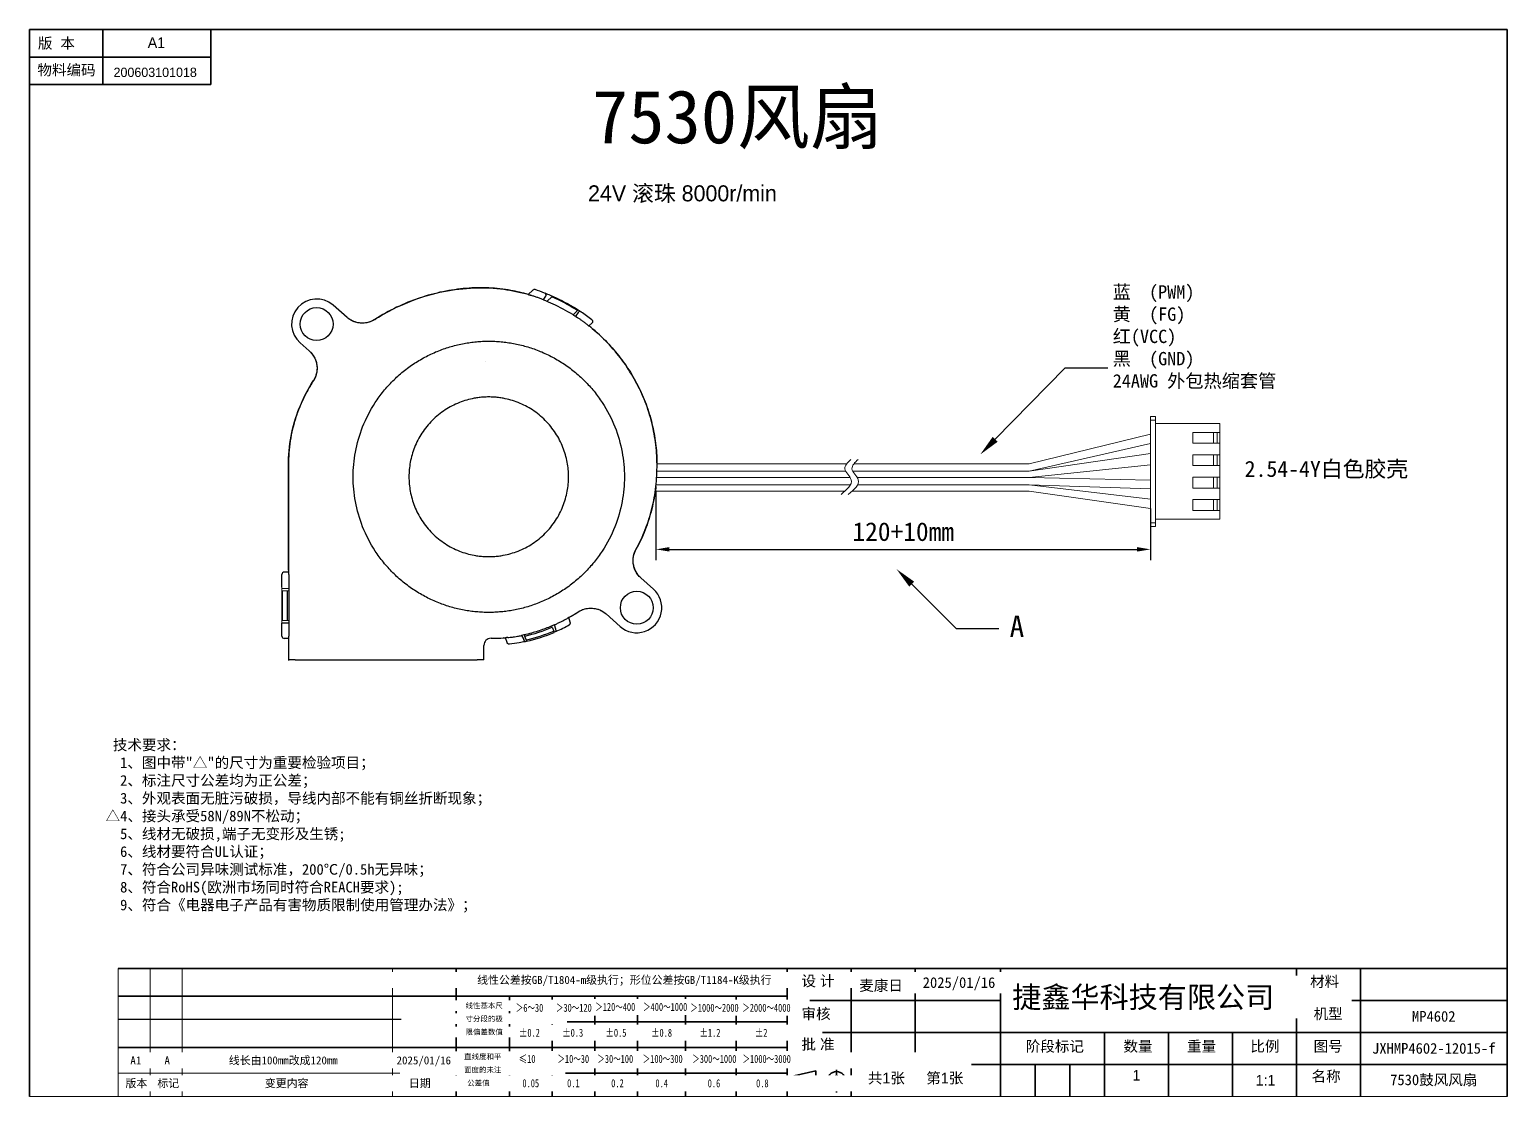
# Model space of a CAD drawing. Header units: millimetres. Extents: x 68 to 5666, y -2728 to 369.
# Drawn here: x 792.9 to 1069.9, y -1910.2 to -1710.2 of the extents above; entities that cross this region are included whole.
import ezdxf
from ezdxf import colors
from ezdxf.entities.mleader import LeaderData, LeaderLine
from ezdxf.math import Vec2, Vec3

# ---------------------------------------------------------------- set-up
doc = ezdxf.new("R2010")
doc.units = ezdxf.units.MM
doc.header["$PDSIZE"] = -1
doc.layers.get('0').update_dxf_attribs({"lineweight": 18})
doc.layers.add('更新', color=10, linetype='Continuous', lineweight=18)
doc.styles.add('SLDTEXTSTYLE0', font='')
doc.styles.add('SLDTEXTSTYLE1', font='')
doc.styles.get("Standard").update_dxf_attribs({"font": 'simfang.ttf'})
doc.styles.add('标准', font='', dxfattribs={"width": 0.667})
doc.styles.get('SLDTEXTSTYLE0').set_extended_font_data('汉仪长仿宋体')
doc.styles.get('SLDTEXTSTYLE1').set_extended_font_data('汉仪长仿宋体')
doc.styles.get('标准').set_extended_font_data('宋体')
doc.dimstyles.new('ISO-25', dxfattribs={"dimtxt": 2.5, "dimasz": 2.5, "dimexe": 1.25, "dimexo": 0.625, "dimtad": 1, "dimtxsty": 'Standard', "dimcen": 2.5, "dimdle": 5, "dimadec": 0, "dimazin": 0, "dimtfac": 1, "dimtmove": 0, "dimatfit": 3, "dimfxl": 1, "dimarcsym": 0})

# ---------------------------------------------------------------- blocks, each defined once
blk = doc.blocks.new('*D1158')
at = {"color": 0, "lineweight": -2}
for p, q in [((910.3, -1796.69), (910.3, -1809.6)), ((1003, -1799.95), (1003, -1809.6)), ((912.8, -1807.6), (1000.5, -1807.6))]:
    blk.add_line(p, q, dxfattribs=at)
at = {"color": 0}
for points in [[(912.8, -1807.18), (912.8, -1808.01), (910.3, -1807.6)], [(1000.5, -1808.01), (1000.5, -1807.18), (1003, -1807.6)]]:
    blk.add_solid(points, dxfattribs=at)
at = {"layer": 'Defpoints', "color": 0}
for p in [(910.3, -1796.69), (1003, -1799.95), (1003, -1807.6)]:
    blk.add_point(p, dxfattribs=at)
at = {"color": 0, "insert": (956.65, -1804.3), "char_height": 3.5, "attachment_point": 5}
blk.add_mtext('\\A1;120+10mm', dxfattribs=at)

msp = doc.modelspace()

# ---------------------------------------------------------------- linework, layer by layer
at = {"color": 7, "linetype": 'Continuous', "lineweight": 25}
for p, q in [((806.6099, -1710.155), (792.8599, -1710.155)), ((792.8599, -1710.155), (792.8599, -1715.3288)), ((806.6099, -1710.155), (806.6099, -1715.3288)), ((806.6099, -1715.3288), (792.8599, -1715.3288)), ((887.2245, -1759.0072), (886.3478, -1759.8275)), ((852.373, -1764.1154), (849.7618, -1761.834)), ((889.1924, -1760.7964), (889.2525, -1760.8225)), ((889.2525, -1760.8225), (889.3028, -1760.7208)), ((889.2539, -1760.8266), (889.2525, -1760.8225)), ((889.3028, -1760.7212), (889.6479, -1760.1517)), ((889.4465, -1759.5314), (889.4165, -1759.5409)), ((890.7706, -1760.2739), (889.8915, -1761.0971)), ((890.7714, -1760.2787), (890.7706, -1760.2739)), ((894.7511, -1763.6225), (895.5808, -1762.8435)), ((895.2034, -1763.8984), (895.2, -1763.8991)), ((895.2034, -1763.8984), (895.2546, -1763.9317)), ((895.2546, -1763.9317), (895.6009, -1764.1563)), ((895.2924, -1763.8241), (895.2647, -1763.9029)), ((895.6939, -1763.205), (895.2924, -1763.8241)), ((896.2858, -1763.1122), (896.2799, -1763.0846)), ((898.2943, -1765.1803), (897.729, -1765.7092)), ((897.9426, -1765.8985), (897.999, -1765.9126)), ((843.5903, -1768.8978), (845.2716, -1770.3667)), ((878.2908, -1772.4477), (878.2972, -1772.4704)), ((841.4261, -1791.1959), (841.4261, -1811.8517)), ((841.4261, -1811.4959), (841.4261, -1791.1959)), ((841.4359, -1811.8713), (840.6057, -1811.8713)), ((841.4261, -1811.8517), (841.4359, -1811.8713)), ((840.1857, -1814.702), (840.1857, -1812.2913)), ((841.4395, -1812.2913), (841.4395, -1814.6948)), ((841.4395, -1814.6948), (841.4395, -1814.7559)), ((841.4395, -1814.7559), (841.4419, -1814.7583)), ((909.81, -1815.0326), (907.4704, -1812.9529)), ((840.277, -1820.9624), (840.277, -1815.3994)), ((841.1649, -1815.4139), (841.1649, -1820.9648)), ((841.4419, -1814.7583), (841.4419, -1821.405)), ((900.9579, -1819.714), (903.5781, -1822.0432)), ((841.3276, -1821.4417), (840.1857, -1821.4417)), ((840.1857, -1823.8721), (840.1857, -1821.4613)), ((841.3276, -1821.4209), (841.3276, -1821.4417)), ((841.4419, -1821.405), (841.4395, -1821.4075)), ((841.4395, -1821.4075), (841.4395, -1821.4685)), ((841.4395, -1821.4685), (841.4395, -1823.8721)), ((890.8479, -1822.2014), (891.1161, -1822.9061)), ((891.5837, -1822.9924), (891.2166, -1823.1461)), ((891.224, -1821.7559), (891.2278, -1821.7578)), ((891.2841, -1821.7365), (891.2278, -1821.7578)), ((891.4958, -1822.5481), (891.284, -1821.7342)), ((893.9527, -1820.3925), (893.932, -1820.3929)), ((894.2292, -1821.263), (893.932, -1820.3929)), ((841.4359, -1824.292), (840.6057, -1824.292)), ((841.4359, -1824.292), (841.4261, -1824.3117)), ((841.4261, -1824.3117), (841.4261, -1828.4359)), ((878.036, -1828.3331), (878.0361, -1825.5959)), ((881.713, -1824.1812), (881.6709, -1824.2084)), ((882.0962, -1824.1677), (882.0792, -1824.179)), ((882.389, -1825.086), (882.0792, -1824.179)), ((885.1255, -1823.7349), (885.0652, -1823.75)), ((885.0654, -1823.75), (885.5015, -1824.5096)), ((885.1255, -1823.7349), (885.1275, -1823.7306)), ((885.9561, -1824.5699), (885.7094, -1823.8532)), ((885.7284, -1824.8905), (885.7589, -1824.904)), ((886.0364, -1824.8358), (885.7589, -1824.904)), ((886.0385, -1824.8284), (886.0371, -1824.8311)), ((891.218, -1823.1566), (891.2209, -1823.1579)), ((842.1721, -1828.3242), (841.7543, -1828.3282)), ((842.6842, -1828.3223), (876.7779, -1828.3223)), ((877.7448, -1828.3279), (877.29, -1828.3242)), ((872.8599, -1895.755), (809.4607, -1895.755))]:
    msp.add_line(p, q, dxfattribs=at)
at = {"color": 7, "linetype": 'Continuous', "lineweight": 35}
for p, q in [((792.8599, -1710.155), (1069.8599, -1710.155)), ((792.8599, -1710.155), (792.8599, -1910.155)), ((806.6099, -1710.155), (806.6099, -1720.4741)), ((826.8531, -1710.155), (826.8531, -1720.4741)), ((1069.8599, -1710.155), (1069.8599, -1910.155)), ((792.8599, -1715.3288), (826.8531, -1715.3288)), ((792.8599, -1720.4741), (826.8531, -1720.4741)), ((934.8599, -1886.155), (809.4607, -1886.155)), ((872.8599, -1910.155), (872.8599, -1886.155)), ((872.8599, -1886.155), (872.8599, -1910.155)), ((934.8599, -1886.155), (934.8599, -1910.155)), ((934.8599, -1886.155), (1031.6484, -1886.155)), ((934.8599, -1886.155), (934.8599, -1910.155)), ((948.1484, -1886.155), (936.1484, -1886.155)), ((946.8599, -1886.1594), (946.8599, -1910.155)), ((958.8599, -1886.1594), (958.8599, -1904.155)), ((974.8599, -1886.155), (974.8599, -1910.155)), ((1030.3599, -1886.155), (1030.3599, -1910.155)), ((1031.6484, -1886.155), (1069.922, -1886.155)), ((1042.3599, -1886.155), (1042.3599, -1910.155)), ((934.8599, -1891.3762), (809.4607, -1891.3762)), ((882.8599, -1910.155), (882.8599, -1891.3762)), ((890.8599, -1891.3762), (890.8599, -1910.155)), ((898.8599, -1910.155), (898.8599, -1891.3762)), ((906.8599, -1910.155), (906.8599, -1891.3762)), ((915.8599, -1910.155), (915.8599, -1891.3762)), ((925.3599, -1891.3762), (925.3599, -1910.155)), ((974.8599, -1892.155), (934.8599, -1892.155)), ((1030.3599, -1892.155), (1069.8599, -1892.155)), ((882.8599, -1896.1762), (934.8599, -1896.1762)), ((934.8599, -1898.155), (1069.8599, -1898.155)), ((994.3599, -1910.155), (994.3599, -1898.155)), ((1006.3599, -1898.155), (1006.3599, -1910.155)), ((1018.3599, -1898.155), (1018.3599, -1910.155)), ((872.8599, -1900.9762), (809.4607, -1900.9762)), ((934.8599, -1905.7762), (882.8599, -1905.7762)), ((974.8599, -1904.155), (934.8599, -1904.155)), ((936.14, -1906.265), (940.2461, -1905.3802)), ((940.2461, -1905.3802), (940.2461, -1908.8767)), ((944.14, -1905.1582), (944.14, -1909.4303)), ((1069.8599, -1904.155), (974.8599, -1904.155)), ((981.3599, -1910.155), (981.3599, -1904.155)), ((987.8599, -1904.155), (987.8599, -1910.155)), ((940.8064, -1907.2588), (934.8017, -1907.2588)), ((936.14, -1906.265), (936.14, -1908.2951)), ((940.2461, -1908.8767), (936.14, -1908.2951)), ((947.2224, -1907.2588), (942.39, -1907.2588))]:
    msp.add_line(p, q, dxfattribs=at)
at = {"color": 0, "linetype": 'Continuous', "lineweight": 5}
for p, q in [((1003.9244, -1782.6821), (1003.0022, -1782.6821)), ((1003.0022, -1783.3528), (1003.0022, -1782.6821)), ((1003.9244, -1783.3528), (1003.0022, -1783.3528)), ((1003.0022, -1802.6345), (1003.0022, -1783.3528)), ((1003.9244, -1783.3528), (1003.9244, -1782.6821)), ((1003.9244, -1802.6345), (1003.9244, -1783.3528)), ((1003.9244, -1784.0235), (1015.9964, -1784.0235)), ((1015.9964, -1785.7001), (1015.9964, -1784.0235)), ((1010.9664, -1785.7001), (1015.9964, -1785.7001)), ((1010.9664, -1787.7121), (1010.9664, -1785.7001)), ((1014.8228, -1787.7121), (1014.8228, -1785.7001)), ((1015.4934, -1787.7121), (1015.4934, -1785.7001)), ((1015.9964, -1785.7001), (1015.9964, -1787.7121)), ((1015.9964, -1787.7121), (1010.9664, -1787.7121)), ((1015.9964, -1789.8918), (1015.9964, -1787.7121)), ((1010.9664, -1789.8918), (1015.9964, -1789.8918)), ((1010.9664, -1791.9038), (1010.9664, -1789.8918)), ((1015.9964, -1791.9038), (1010.9664, -1791.9038)), ((1014.8228, -1791.9038), (1014.8228, -1789.8918)), ((1015.4934, -1791.9038), (1015.4934, -1789.8918)), ((1015.9964, -1789.8918), (1015.9964, -1791.9038)), ((1015.9964, -1794.0835), (1015.9964, -1791.9038)), ((1010.9664, -1794.0835), (1015.9964, -1794.0835)), ((1010.9664, -1796.0955), (1010.9664, -1794.0835)), ((1014.8228, -1796.0955), (1014.8228, -1794.0835)), ((1015.4934, -1796.0955), (1015.4934, -1794.0835)), ((1015.9964, -1794.0835), (1015.9964, -1796.0955)), ((1015.9964, -1796.0955), (1010.9664, -1796.0955)), ((1015.9964, -1798.2752), (1015.9964, -1796.0955)), ((1010.9664, -1798.2752), (1015.9964, -1798.2752)), ((1010.9664, -1800.2872), (1010.9664, -1798.2752)), ((1015.9964, -1800.2872), (1010.9664, -1800.2872)), ((1014.8228, -1800.2872), (1014.8228, -1798.2752)), ((1015.4934, -1800.2872), (1015.4934, -1798.2752)), ((1015.9964, -1798.2752), (1015.9964, -1800.2872)), ((1015.9964, -1801.9639), (1015.9964, -1800.2872)), ((1003.9244, -1802.6345), (1003.0022, -1802.6345)), ((1003.0022, -1803.3052), (1003.0022, -1802.6345)), ((1003.9244, -1803.3052), (1003.0022, -1803.3052)), ((1003.9244, -1801.9639), (1015.9964, -1801.9639)), ((1003.9244, -1803.3052), (1003.9244, -1802.6345)), ((1069.8571, -1829.9956), (1069.8571, -1886.0544))]:
    msp.add_line(p, q, dxfattribs=at)
at = {"color": 0}
for p, q in [((980.2854, -1791.5926), (1003.0022, -1786.0059)), ((980.2854, -1792.9262), (1003.0022, -1787.7802)), ((980.2854, -1792.9262), (1003.0022, -1789.6357)), ((910.4938, -1791.5926), (938.4777, -1791.5926)), ((938.4777, -1791.5926), (946.0318, -1791.5926)), ((947.3729, -1791.5926), (980.2854, -1791.5926)), ((980.2854, -1794.1399), (1003.0022, -1791.7476)), ((910.2987, -1794.1399), (938.4777, -1794.1399)), ((910.3648, -1792.9262), (938.4131, -1792.9262)), ((910.4938, -1794.1399), (936.9828, -1794.1399)), ((938.4131, -1792.9262), (945.8447, -1792.9262)), ((938.4777, -1794.1399), (946.6964, -1794.1399)), ((939.1777, -1794.1399), (946.6964, -1794.1399)), ((947.1858, -1792.9262), (980.2854, -1792.9262)), ((948.0374, -1794.1399), (980.2854, -1794.1399)), ((948.0374, -1794.1399), (980.2854, -1794.1399)), ((980.2854, -1794.1399), (1003.0022, -1794.6182)), ((910.2987, -1796.6872), (939.1777, -1796.6872)), ((910.3648, -1795.4736), (938.4131, -1795.4736)), ((938.4131, -1795.4736), (946.7741, -1795.4736)), ((939.1777, -1796.6872), (945.7115, -1796.6872)), ((947.0526, -1796.6872), (980.2854, -1796.6872)), ((948.1151, -1795.4736), (980.2854, -1795.4736)), ((980.2854, -1795.4736), (1003.0022, -1796.2403)), ((980.2854, -1795.4736), (1003.0022, -1798.1712)), ((1003.0022, -1799.9544), (980.2854, -1796.6872))]:
    msp.add_line(p, q, dxfattribs=at)
at = {"lineweight": 5}
for p, q in [((809.4607, -1886.155), (809.4607, -1910.155)), ((815.4607, -1886.155), (815.4607, -1910.155)), ((821.4607, -1886.155), (821.4607, -1910.155)), ((860.8742, -1886.155), (860.8742, -1910.155)), ((872.8599, -1905.7762), (809.4607, -1905.7762)), ((792.8599, -1910.155), (1069.8599, -1910.155)), ((809.4607, -1910.155), (872.8599, -1910.155))]:
    msp.add_line(p, q, dxfattribs=at)
msp.add_line((1042.3599, -1886.155), (1056.1099, -1886.155))
at = {"color": 0, "linetype": 'Continuous', "lineweight": 35}
msp.add_line((872.8599, -1900.9762), (934.8599, -1900.9762), dxfattribs=at)
at = {"color": 7, "linetype": 'Continuous', "lineweight": 25, "flags": 128}
for points in [[(886.3341, -1759.8133), (886.341, -1759.8204), (886.3478, -1759.8275)], [(897.729, -1765.7092), (897.7404, -1765.712), (897.7518, -1765.7148)], [(891.5837, -1822.9924), (891.5903, -1822.9787), (891.5969, -1822.9651)]]:
    msp.add_lwpolyline(points, dxfattribs=at)
at = {"color": 7, "linetype": 'Continuous', "lineweight": 25}
for centre in [(846.6761, -1765.3659), (906.6941, -1818.5379)]:
    msp.add_circle(centre, 3.08, dxfattribs=at)
at = {"color": 7, "linetype": 'Continuous', "lineweight": 35}
for radius in [1.75, 1]:
    msp.add_circle((944.14, -1907.2588), radius, dxfattribs=at)
at = {"color": 7, "linetype": 'Continuous', "lineweight": 25}
for centre, radius, start, end in [((846.6761, -1765.3659), 4.69, 48.85709, 228.85709), ((840.6058, -1812.2914), 0.4201, 90.020437, 179.979563), ((906.6941, -1818.5379), 4.69, 228.364969, 48.364969), ((878.9461, -1793.9959), 30.6138, 282.763349, 292.878234), ((878.9461, -1793.9959), 31.3673, 282.913618, 292.829089), ((840.6058, -1823.8719), 0.4201, 180.019556, 225.001507), ((840.6058, -1823.8719), 0.4201, 224.998493, 269.980444), ((879.3661, -1825.5959), 1.33, 89.538896, 180), ((878.9461, -1793.9959), 31.64, 282.95086, 292.827147), ((878.9461, -1793.9959), 31.6377, 282.954524, 292.823214)]:
    msp.add_arc(centre, radius, start, end, dxfattribs=at)
for centre, major_axis, ratio, start_param, end_param in [((841.4358, -1812.2913), (0, 0.42), 0.00872687, 4.71238898, 6.26573201), ((841.4358, -1823.8721), (0, 0.42), 0.00872687, 3.15904595, 4.71238898), ((842.3689, -1828.3331), (-0.84, 0), 0.00872687, 5.53305551, 6.27445866), ((842.6842, -1828.3284), (-0.7, 0), 0.00872687, 4.71238899, 5.53305551), ((876.7779, -1828.3284), (-0.7, 0), 0.00872687, 3.89172245, 4.71238898), ((877.0933, -1828.3331), (-0.9428, 0), 0.0077753, 3.15031926, 3.94940802)]:
    msp.add_ellipse(centre, major_axis=major_axis, ratio=ratio, start_param=start_param, end_param=end_param, dxfattribs=at)
for points, knots in [([(857.5691, -1764.5016), (858.029, -1764.2071), (865.1728, -1759.8449), (875.3546, -1757.5327), (884.2472, -1759.247), (885.7432, -1759.6487)], [0.213083998, 0.213083998, 0.213083998, 0.213083998, 0.222998908, 0.3650085, 0.394492303, 0.394492303, 0.394492303, 0.394492303]), ([(886.3341, -1759.8133), (885.2723, -1759.5064), (882.8432, -1758.9371), (878.9469, -1758.503), (874.6627, -1758.5859), (870.2912, -1759.2152), (865.904, -1760.4031), (861.6074, -1762.1446), (858.8832, -1763.66), (857.5691, -1764.5016)], [0.661148858, 0.661148858, 0.661148858, 0.661148858, 0.697479347, 0.743046775, 0.789728055, 0.83804943, 0.887963222, 0.938863039, 0.990192338, 0.990192338, 0.990192338, 0.990192338]), ([(887.6401, -1758.9141), (887.6161, -1758.9078), (887.5681, -1758.8951), (887.493, -1758.8917), (887.4441, -1758.9), (887.4196, -1758.9041)], [0, 0, 0, 0, 0.33333343, 0.66666677, 1, 1, 1, 1]), ([(886.3478, -1759.8275), (886.3492, -1759.8281), (886.352, -1759.8292), (886.371, -1759.8351), (886.4012, -1759.8445), (886.4437, -1759.8576), (886.5122, -1759.8787), (886.633, -1759.9135), (886.7449, -1759.9485), (886.811, -1759.9692)], [0, 0, 0, 0, 0.09237018, 0.18806658, 0.28783209, 0.39232281, 0.50211012, 0.70586371, 1, 1, 1, 1]), ([(889.1926, -1760.7965), (888.9924, -1760.72), (888.5946, -1760.5681), (887.9968, -1760.3551), (887.4036, -1760.1541), (887.0077, -1760.0306), (886.811, -1759.9692)], [0, 0, 0, 0, 0.25499855, 0.50660994, 0.75491554, 1, 1, 1, 1]), ([(889.2539, -1760.8266), (889.8271, -1761.053), (891.6747, -1761.8432), (893.6452, -1762.9066), (895.0106, -1763.7758), (895.2, -1763.8991)], [0.5537694404, 0.5537694404, 0.5537694404, 0.5537694404, 0.5740387385, 0.6198314249, 0.627265455, 0.627265455, 0.627265455, 0.627265455]), ([(889.6479, -1760.1517), (889.7162, -1760.0463), (889.7333, -1759.9117), (889.6569, -1759.6759), (889.5637, -1759.5765), (889.4465, -1759.5314)], [0, 0, 0, 0, 0.5, 0.5, 1, 1, 1, 1]), ([(889.4465, -1759.5314), (889.7844, -1759.6615), (891.6122, -1760.3993), (893.9105, -1761.5664), (895.7777, -1762.7482), (896.2799, -1763.0846)], [0.164698502, 0.164698502, 0.164698502, 0.164698502, 0.252364441, 0.641998692, 0.788818618, 0.788818618, 0.788818618, 0.788818618]), ([(895.5808, -1762.8435), (895.5789, -1762.8422), (894.3077, -1762.0284), (892.7172, -1761.1504), (891.0591, -1760.3998), (890.776, -1760.2762), (890.7706, -1760.2739)], [0.013487635, 0.013487635, 0.013487635, 0.013487635, 0.014706, 0.821679749, 0.983403309, 0.986553039, 0.986553039, 0.986553039, 0.986553039]), ([(857.5691, -1764.5016), (857.309, -1764.6683), (856.7465, -1764.949), (855.8343, -1765.1788), (854.8933, -1765.2077), (853.9717, -1765.036), (853.1123, -1764.674), (852.6035, -1764.3168), (852.373, -1764.1154)], [0.014155094, 0.014155094, 0.014155094, 0.014155094, 0.175605061, 0.339773792, 0.502065104, 0.663808551, 0.825894524, 0.985852948, 0.985852948, 0.985852948, 0.985852948]), ([(857.5691, -1764.5016), (857.1735, -1764.7551), (856.7484, -1764.9391), (855.8397, -1765.1692), (855.3758, -1765.2097), (854.6764, -1765.1581), (854.4442, -1765.1219), (853.9933, -1765.014), (853.7729, -1764.9423), (853.3422, -1764.7627), (853.1326, -1764.6545), (852.7374, -1764.4085), (852.5499, -1764.27), (852.373, -1764.1154)], [0, 0, 0, 0, 0.25, 0.25, 0.5, 0.5, 0.625, 0.625, 0.75, 0.75, 0.875, 0.875, 1, 1, 1, 1]), ([(897.3913, -1765.4501), (897.2466, -1765.3396), (896.9561, -1765.1178), (896.512, -1764.793), (896.0602, -1764.4718), (895.7537, -1764.2629), (895.5998, -1764.158)], [0, 0, 0, 0, 0.24721308, 0.4962427, 0.74715133, 1, 1, 1, 1]), ([(896.2799, -1763.0846), (896.1869, -1763.0223), (896.0701, -1762.9999), (895.8536, -1763.0443), (895.7548, -1763.111), (895.6939, -1763.205)], [0, 0, 0, 0, 0.5, 0.5, 1, 1, 1, 1]), ([(898.2651, -1764.542), (898.3071, -1764.5747), (898.3467, -1764.6188), (898.4054, -1764.7264), (898.4239, -1764.7899), (898.4298, -1764.9189), (898.4172, -1764.9838), (898.3686, -1765.0964), (898.3332, -1765.1439), (898.2943, -1765.1803)], [0, 0, 0, 0, 0.25, 0.25, 0.5, 0.5, 0.75, 0.75, 1, 1, 1, 1]), ([(897.3913, -1765.4501), (897.4127, -1765.4666), (897.4534, -1765.4981), (897.5094, -1765.5415), (897.5566, -1765.5781), (897.5953, -1765.6078), (897.6506, -1765.6503), (897.7114, -1765.6973), (897.7232, -1765.7053), (897.729, -1765.7092)], [0, 0, 0, 0, 0.12355973, 0.2355206, 0.335879238, 0.424635175, 0.501792071, 0.757648301, 1, 1, 1, 1]), ([(906.5493, -1807.6211), (907.2097, -1806.4179), (908.3782, -1803.9142), (909.6207, -1799.9508), (910.3567, -1795.8432), (910.5804, -1791.6624), (910.2886, -1787.4827), (909.4765, -1783.372), (908.1387, -1779.3982), (906.3051, -1775.6092), (904.0022, -1772.0546), (901.2645, -1768.7978), (899.0746, -1766.7751), (897.8606, -1765.801), (897.7518, -1765.7148)], [0.009810454, 0.009810454, 0.009810454, 0.009810454, 0.054956881, 0.100379225, 0.146067841, 0.191862516, 0.237746886, 0.283535734, 0.329311053, 0.375287983, 0.421636809, 0.468271702, 0.51487011, 0.519433529, 0.519433529, 0.519433529, 0.519433529]), ([(897.999, -1765.9126), (898.4831, -1766.317), (899.4526, -1767.1272), (900.8178, -1768.4462), (902.1148, -1769.8353), (903.3316, -1771.2957), (904.4644, -1772.8183), (905.5105, -1774.4017), (906.466, -1776.0446), (907.3298, -1777.7442), (908.0977, -1779.4925), (908.7651, -1781.2814), (909.3278, -1783.1026), (909.7777, -1784.9373), (910.117, -1786.7816), (910.3465, -1788.631), (910.471, -1790.2376), (910.4775, -1791.2263), (910.4799, -1791.5926)], [0, 0, 0, 0, 0.06412777, 0.12845496, 0.1928862, 0.25732037, 0.32165433, 0.38578663, 0.4502006, 0.51483033, 0.57956234, 0.64428526, 0.70889397, 0.77329389, 0.8362865, 0.89947093, 0.96275659, 1, 1, 1, 1]), ([(845.2716, -1770.3667), (845.4896, -1770.5572), (845.8926, -1770.9875), (846.3549, -1771.7418), (846.6548, -1772.5738), (846.7816, -1773.4473), (846.7306, -1774.3302), (846.5017, -1775.1848), (846.2378, -1775.7119), (846.0829, -1775.9565)], [0.012890473, 0.012890473, 0.012890473, 0.012890473, 0.150711376, 0.291316235, 0.431254811, 0.568789592, 0.70871203, 0.849302756, 0.987116407, 0.987116407, 0.987116407, 0.987116407]), ([(845.2716, -1770.3667), (845.6611, -1770.707), (845.9814, -1771.1071), (846.3513, -1771.7867), (846.4529, -1772.0211), (846.6141, -1772.5049), (846.674, -1772.7566), (846.748, -1773.2658), (846.7621, -1773.5206), (846.7455, -1774.0306), (846.7143, -1774.2884), (846.6072, -1774.7905), (846.5322, -1775.0343), (846.3396, -1775.5074), (846.2212, -1775.738), (846.0829, -1775.9565)], [0, 0, 0, 0, 0.25, 0.25, 0.375, 0.375, 0.5, 0.5, 0.625, 0.625, 0.75, 0.75, 0.875, 0.875, 1, 1, 1, 1]), ([(878.9461, -1819.4208), (878.7519, -1819.4195), (878.3638, -1819.417), (877.7824, -1819.3963), (877.2021, -1819.3634), (876.6231, -1819.3169), (876.0452, -1819.2572), (875.4686, -1819.1842), (874.8931, -1819.0979), (873.7012, -1818.8914), (871.9093, -1818.4697), (869.5405, -1817.6615), (867.2305, -1816.6102), (864.9943, -1815.3033), (862.8865, -1813.7659), (860.9365, -1812.0059), (859.1762, -1810.0554), (857.1349, -1807.2581), (855.1759, -1803.479), (853.8143, -1798.741), (853.3789, -1793.9959), (853.8143, -1789.2508), (855.1759, -1784.5128), (857.1348, -1780.7339), (859.1761, -1777.9366), (860.9361, -1775.9863), (862.8863, -1774.2261), (864.9939, -1772.6888), (867.2303, -1771.3817), (869.5401, -1770.3305), (871.9091, -1769.5221), (873.8898, -1769.0562), (875.4668, -1768.8009), (876.6222, -1768.6689), (877.7825, -1768.5863), (878.5579, -1768.5761), (878.9461, -1768.571)], [0, 0, 0, 0, 0.007298671, 0.014586179, 0.021866332, 0.02914295, 0.03641986, 0.043700885, 0.050989847, 0.05829055, 0.089170959, 0.120060567, 0.152228225, 0.184405119, 0.217257246, 0.250118806, 0.282970933, 0.315832493, 0.38009454, 0.441791597, 0.500001881, 0.558212165, 0.619909222, 0.684171269, 0.717023396, 0.749884956, 0.782737083, 0.815598643, 0.847766301, 0.879943196, 0.910823605, 0.941713213, 0.956298465, 0.970854282, 0.985411264, 1, 1, 1, 1]), ([(878.9461, -1768.571), (879.1402, -1768.5723), (879.5283, -1768.5749), (880.1097, -1768.5955), (880.69, -1768.6285), (881.269, -1768.675), (881.8469, -1768.7346), (882.4235, -1768.8076), (882.999, -1768.8939), (884.1909, -1769.1004), (885.9828, -1769.5221), (888.3516, -1770.3303), (890.6616, -1771.3816), (892.8978, -1772.6885), (895.0056, -1774.226), (896.9557, -1775.9859), (898.7159, -1777.9364), (900.7572, -1780.7337), (902.7162, -1784.5128), (904.0778, -1789.2508), (904.5132, -1793.9959), (904.0778, -1798.741), (902.7162, -1803.479), (900.7573, -1807.2579), (898.716, -1810.0552), (896.956, -1812.0056), (895.0058, -1813.7657), (892.8982, -1815.303), (890.6618, -1816.6101), (888.352, -1817.6613), (885.983, -1818.4697), (884.0023, -1818.9357), (882.4253, -1819.1909), (881.2699, -1819.3229), (880.1097, -1819.4055), (879.3342, -1819.4157), (878.9461, -1819.4208)], [0, 0, 0, 0, 0.007298671, 0.014586179, 0.021866332, 0.02914295, 0.03641986, 0.043700885, 0.050989847, 0.05829055, 0.089170959, 0.120060567, 0.152228225, 0.184405119, 0.217257246, 0.250118806, 0.282970933, 0.315832493, 0.38009454, 0.441791597, 0.500001881, 0.558212165, 0.619909222, 0.684171269, 0.717023396, 0.749884956, 0.782737083, 0.815598643, 0.847766301, 0.879943196, 0.910823605, 0.941713213, 0.956298465, 0.970854282, 0.985411264, 1, 1, 1, 1]), ([(846.0829, -1775.9565), (845.6521, -1776.6368), (844.8518, -1778.0054), (843.817, -1780.1149), (842.9609, -1782.2536), (842.2832, -1784.4343), (841.7909, -1786.6586), (841.4923, -1788.9177), (841.4261, -1790.4363), (841.4261, -1791.1959)], [0.009806833, 0.009806833, 0.009806833, 0.009806833, 0.156473252, 0.29828201, 0.437398298, 0.575652634, 0.713755051, 0.851839313, 0.990197594, 0.990197594, 0.990197594, 0.990197594]), ([(841.4261, -1791.1959), (841.4261, -1787.4474), (842.6, -1782.2351), (845.1596, -1777.4147), (846.0829, -1775.9565)], [0.009729201, 0.009729201, 0.009729201, 0.009729201, 0.080576269, 0.112992131, 0.112992131, 0.112992131, 0.112992131]), ([(878.9461, -1779.0305), (878.7937, -1779.0318), (878.4893, -1779.0345), (878.0334, -1779.0561), (877.5787, -1779.0906), (877.1253, -1779.1392), (876.673, -1779.2017), (875.896, -1779.3333), (874.8042, -1779.5903), (873.4099, -1780.0659), (872.0501, -1780.6849), (870.2903, -1781.7129), (868.2881, -1783.3385), (866.3445, -1785.7317), (864.9549, -1788.4138), (864.1531, -1791.2029), (863.8969, -1793.9959), (864.1531, -1796.7889), (864.9549, -1799.5781), (866.3445, -1802.2602), (868.2881, -1804.6533), (870.2901, -1806.2788), (872.0499, -1807.3068), (873.4095, -1807.9257), (874.8039, -1808.4014), (876.0439, -1808.6936), (877.1237, -1808.8588), (878.0331, -1808.9454), (878.6415, -1808.956), (878.9461, -1808.9614)], [0, 0, 0, 0, 0.00973129, 0.01944535, 0.02915122, 0.03885796, 0.04857466, 0.05831034, 0.08919854, 0.12010239, 0.15227829, 0.18446989, 0.25011908, 0.31576827, 0.38005324, 0.4417723, 0.50000335, 0.5582344, 0.61995346, 0.68423843, 0.74988762, 0.81553681, 0.84771271, 0.87990431, 0.91079252, 0.94169636, 0.9611395, 0.98054985, 1, 1, 1, 1]), ([(878.9461, -1808.9614), (879.0984, -1808.96), (879.4028, -1808.9574), (879.8587, -1808.9358), (880.3134, -1808.9012), (880.7669, -1808.8526), (881.2191, -1808.7901), (881.9961, -1808.6585), (883.0879, -1808.4016), (884.4822, -1807.9259), (885.842, -1807.3069), (887.6018, -1806.279), (889.604, -1804.6533), (891.5476, -1802.2602), (892.9372, -1799.5781), (893.739, -1796.7889), (893.9952, -1793.9959), (893.739, -1791.2029), (892.9372, -1788.4138), (891.5476, -1785.7317), (889.604, -1783.3385), (887.602, -1781.713), (885.8422, -1780.685), (884.4826, -1780.0661), (883.0882, -1779.5904), (881.8482, -1779.2983), (880.7684, -1779.133), (879.859, -1779.0464), (879.2506, -1779.0358), (878.9461, -1779.0305)], [0, 0, 0, 0, 0.00973129, 0.01944535, 0.02915122, 0.03885796, 0.04857466, 0.05831034, 0.08919854, 0.12010239, 0.15227829, 0.18446989, 0.25011908, 0.31576827, 0.38005324, 0.4417723, 0.50000335, 0.5582344, 0.61995346, 0.68423843, 0.74988762, 0.81553681, 0.84771271, 0.87990431, 0.91079252, 0.94169636, 0.9611395, 0.98054985, 1, 1, 1, 1]), ([(910.2649, -1795.836), (910.2575, -1795.9153), (910.1882, -1796.667), (909.9453, -1798.0817), (909.5192, -1800.0694), (908.9598, -1802.0295), (908.2805, -1803.9498), (907.4902, -1805.8241), (906.8625, -1807.0229), (906.5493, -1807.6211)], [0, 0, 0, 0, 0.01921653, 0.18216758, 0.34578325, 0.50970528, 0.67358739, 0.83711074, 1, 1, 1, 1]), ([(907.4704, -1812.9529), (907.1031, -1812.6263), (906.8, -1812.2483), (906.3222, -1811.3895), (906.1609, -1810.9325), (905.9936, -1809.9641), (905.9922, -1809.4794), (906.154, -1808.5102), (906.3128, -1808.0519), (906.5493, -1807.6211)], [0, 0, 0, 0, 0.25, 0.25, 0.5, 0.5, 0.75, 0.75, 1, 1, 1, 1]), ([(907.4704, -1812.9529), (907.2646, -1812.77), (906.8836, -1812.3601), (906.44, -1811.647), (906.1421, -1810.862), (905.9994, -1810.0362), (906.0168, -1809.1968), (906.1954, -1808.3763), (906.4168, -1807.8624), (906.5493, -1807.6211)], [0.013547716, 0.013547716, 0.013547716, 0.013547716, 0.15130753, 0.291581646, 0.431264186, 0.568782192, 0.708447335, 0.848706364, 0.986459167, 0.986459167, 0.986459167, 0.986459167]), ([(895.6966, -1819.3272), (896.0955, -1819.0659), (896.5254, -1818.8758), (897.4468, -1818.637), (897.9167, -1818.5946), (898.8645, -1818.6638), (899.3247, -1818.7747), (899.9803, -1819.0513), (900.1918, -1819.1619), (900.5907, -1819.4137), (900.7797, -1819.5556), (900.9579, -1819.714)], [0, 0, 0, 0, 0.25, 0.25, 0.5, 0.5, 0.75, 0.75, 0.875, 0.875, 1, 1, 1, 1]), ([(895.6966, -1819.3272), (895.9588, -1819.1555), (896.5272, -1818.8656), (897.4516, -1818.6273), (898.4065, -1818.5958), (899.3416, -1818.7708), (900.2122, -1819.1415), (900.7259, -1819.5077), (900.9579, -1819.714)], [0.013958745, 0.013958745, 0.013958745, 0.013958745, 0.1754502, 0.339739046, 0.502089212, 0.663891142, 0.826085149, 0.986049297, 0.986049297, 0.986049297, 0.986049297]), ([(891.224, -1821.7559), (890.4965, -1822.0809), (888.9981, -1822.6827), (886.9526, -1823.3194), (885.6438, -1823.6257), (885.1275, -1823.7306)], [0.337652636, 0.337652636, 0.337652636, 0.337652636, 0.473115293, 0.611966724, 0.701539915, 0.701539915, 0.701539915, 0.701539915]), ([(891.2839, -1821.7342), (891.4778, -1821.6452), (891.8648, -1821.4676), (892.4371, -1821.1875), (893.0022, -1820.8992), (893.3731, -1820.698), (893.5582, -1820.5976)], [0, 0, 0, 0, 0.25171971, 0.50222997, 0.75162493, 1, 1, 1, 1]), ([(891.5967, -1822.9644), (891.598, -1822.9617), (891.5877, -1822.9146), (891.5505, -1822.761), (891.5237, -1822.6553), (891.4958, -1822.5481)], [0, 0, 0, 0, 0.5, 0.5, 1, 1, 1, 1]), ([(893.932, -1820.3929), (893.9303, -1820.3936), (893.9268, -1820.3951), (893.9046, -1820.407), (893.8693, -1820.4262), (893.8113, -1820.4579), (893.7111, -1820.514), (893.6149, -1820.5666), (893.5582, -1820.5976)], [0, 0, 0, 0, 0.119261941, 0.242554238, 0.370017231, 0.501777797, 0.706660547, 1, 1, 1, 1]), ([(894.0325, -1821.7676), (894.0526, -1821.7553), (894.093, -1821.7307), (894.1457, -1821.6805), (894.192, -1821.6194), (894.2256, -1821.551), (894.2467, -1821.4767), (894.2533, -1821.4087), (894.2494, -1821.3354), (894.2368, -1821.2902), (894.2292, -1821.263)], [0, 0, 0, 0, 0.11986963, 0.24075527, 0.36914006, 0.50967483, 0.62684004, 0.76150385, 0.8565568, 1, 1, 1, 1]), ([(879.3768, -1824.2659), (880.1944, -1824.2725), (881.0967, -1824.2535), (881.9957, -1824.1857), (882.0792, -1824.179)], [0.009807235, 0.009807235, 0.009807235, 0.009807235, 0.148775654, 0.163006609, 0.163006609, 0.163006609, 0.163006609]), ([(882.5255, -1824.1255), (882.5016, -1824.1279), (882.4559, -1824.1325), (882.3925, -1824.1388), (882.3382, -1824.1441), (882.293, -1824.1483), (882.2563, -1824.1515), (882.1928, -1824.1573), (882.1172, -1824.1649), (882.103, -1824.1668), (882.0962, -1824.1677)], [0, 0, 0, 0, 0.10940336, 0.20850282, 0.2972966, 0.37578507, 0.44397162, 0.50186447, 0.75963089, 1, 1, 1, 1]), ([(882.8293, -1825.368), (882.8036, -1825.3693), (882.7512, -1825.3719), (882.6718, -1825.3569), (882.5947, -1825.3271), (882.5243, -1825.2819), (882.4649, -1825.2243), (882.4181, -1825.1586), (882.3985, -1825.1098), (882.389, -1825.086)], [0, 0, 0, 0, 0.13621502, 0.27890676, 0.4257909, 0.57413241, 0.72103058, 0.86374879, 1, 1, 1, 1]), ([(882.5255, -1824.1255), (882.6671, -1824.1109), (882.9506, -1824.0815), (883.3754, -1824.0283), (883.8406, -1823.9631), (884.4042, -1823.8703), (884.8254, -1823.7936), (885.0657, -1823.7499)], [0, 0, 0, 0, 0.16620894, 0.3328591, 0.49999751, 0.71480741, 1, 1, 1, 1]), ([(885.7589, -1824.904), (885.3945, -1824.983), (884.423, -1825.1724), (883.4412, -1825.3052), (882.8293, -1825.368)], [0.747607428, 0.747607428, 0.747607428, 0.747607428, 0.839090099, 0.990272013, 0.990272013, 0.990272013, 0.990272013]), ([(885.7282, -1824.8896), (885.7269, -1824.8885), (885.7242, -1824.8864), (885.7141, -1824.8717), (885.6994, -1824.848), (885.6799, -1824.8151), (885.6552, -1824.7731), (885.623, -1824.7191), (885.5801, -1824.6458), (885.5379, -1824.5722), (885.5099, -1824.5241), (885.5015, -1824.5096)], [0, 0, 0, 0, 0.09462574, 0.19299527, 0.29419037, 0.39712551, 0.50064623, 0.61288779, 0.75036427, 0.92445884, 1, 1, 1, 1])]:
    msp.add_open_spline(points, degree=3, knots=knots, dxfattribs=at)
for points in [[(887.4196, -1758.9041), (887.347, -1758.9204), (887.2789, -1758.9564), (887.2245, -1759.0072)], [(889.4165, -1759.5409), (888.8304, -1759.3156), (888.2379, -1759.1065), (887.6401, -1758.9141)], [(890.7714, -1760.2787), (890.772, -1760.2819), (890.7209, -1760.3332), (890.6377, -1760.4135)], [(898.2651, -1764.542), (897.6224, -1764.0427), (896.962, -1763.5657), (896.2857, -1763.1122)], [(893.9527, -1820.3925), (894.5451, -1820.0559), (895.1268, -1819.7004), (895.6966, -1819.3272)], [(894.2895, -1820.1984), (894.7658, -1819.9201), (895.2349, -1819.6296), (895.6966, -1819.3272)], [(890.8479, -1822.2014), (890.8203, -1822.129), (890.7848, -1822.0331), (890.749, -1821.9341)], [(891.218, -1823.1566), (891.2129, -1823.1544), (891.1757, -1823.063), (891.1161, -1822.9061)], [(891.5966, -1822.9644), (892.425, -1822.5993), (893.238, -1822.2), (894.0326, -1821.7676)], [(879.3768, -1824.2659), (880.1457, -1824.2721), (880.9107, -1824.2569), (881.6709, -1824.2084)], [(885.6247, -1823.615), (885.6496, -1823.6825), (885.684, -1823.7795), (885.7094, -1823.8532)], [(885.9561, -1824.5699), (886.0109, -1824.7291), (886.0411, -1824.8237), (886.0385, -1824.8284)]]:
    msp.add_open_spline(points, degree=3, dxfattribs=at)
at = {"color": 0}
for points in [[(946.8339, -1790.7302), (945.7027, -1792.4958), (946.889, -1794.5374), (944.9854, -1797.2962)], [(948.1749, -1790.7302), (947.0438, -1792.4958), (948.2301, -1794.5374), (946.3265, -1797.2962)]]:
    msp.add_spline(points, degree=3, dxfattribs=at)
at = {"layer": '更新', "color": 0}
for p, q in [((895.2554, -1763.9295), (895.2547, -1763.9318)), ((895.2647, -1763.9029), (895.2554, -1763.9295)), ((840.1857, -1821.4613), (840.1857, -1814.702)), ((840.1857, -1814.9255), (841.4419, -1814.9255)), ((840.1857, -1815.389), (841.4419, -1815.389)), ((840.1803, -1820.9648), (841.4419, -1820.9648)), ((841.3276, -1821.4417), (841.4395, -1821.4417))]:
    msp.add_line(p, q, dxfattribs=at)

# ---------------------------------------------------------------- texts
at = {"color": 7, "linetype": 'Continuous', "lineweight": 35}
for s, insert, char_height, width, attachment_point, style in [(' 版  本', (793.6767, -1711.7104), 2, 24.189751, 1, 'SLDTEXTSTYLE0'), ('A1', (816.6495, -1711.6139), 2, 8.155396, 2, 'SLDTEXTSTYLE1'), ('物料编码', (794.3316, -1716.7289), 2, 26.865651, 1, 'SLDTEXTSTYLE0'), ('200603101018', (816.4131, -1717.2969), 1.75, 8.155396, 2, 'SLDTEXTSTYLE1'), ('设 计', (937.5674, -1887.4977), 2, 12.591528, 1, 'SLDTEXTSTYLE0'), ('批 准', (937.5698, -1899.3844), 2, 12.496249, 1, 'SLDTEXTSTYLE0'), ('阶段标记', (979.6148, -1899.7542), 2, 20.265178, 1, 'SLDTEXTSTYLE0'), ('数量', (997.9358, -1899.7542), 2, 9.645199, 1, 'SLDTEXTSTYLE0'), ('重量', (1009.8475, -1899.7542), 2, 9.549919, 1, 'SLDTEXTSTYLE0'), ('比例', (1021.7328, -1899.7542), 2, 9.066193, 1, 'SLDTEXTSTYLE0'), ('图号', (1033.5797, -1899.7542), 2, 9.410665, 1, 'SLDTEXTSTYLE0'), ('共1张', (950.0114, -1905.7084), 2, 14.069252, 1, 'SLDTEXTSTYLE0'), ('第1张', (960.963, -1905.7084), 2, 14.135734, 1, 'SLDTEXTSTYLE0'), ('1', (999.6323, -1905.1861), 2, 0.833795, 1, 'SLDTEXTSTYLE1'), ('1:1', (1024.5727, -1906.1224), 2, 5.951293, 2, 'SLDTEXTSTYLE1'), ('名称', (1033.1968, -1905.3742), 2, 9.571907, 1, 'SLDTEXTSTYLE0')]:
    msp.add_mtext(s, dxfattribs=dict(at, insert=insert, char_height=char_height, width=width, attachment_point=attachment_point, style=style))
at = {"lineweight": 35, "insert": (925.5399, -1727.0514), "char_height": 10, "width": 148.542964, "attachment_point": 5, "bg_fill": 2}
msp.add_mtext('{\\C1;7530风扇}', dxfattribs=at)
at = {"color": 0, "insert": (896.4471, -1739.356), "char_height": 3, "width": 110.621868, "attachment_point": 1, "style": 'SLDTEXTSTYLE1'}
msp.add_mtext(' 24V {\\f宋体|b0|i0|c134|p2;滚珠} 8000r/min ', dxfattribs=at)
at = {"color": 0, "lineweight": -2, "insert": (995.9231, -1758.0896), "char_height": 2.5, "width": 34.214741, "attachment_point": 1}
msp.add_mtext('蓝  (PWM)\\P黄  (FG)\\P红(VCC)\\P黑  (GND)\\P24AWG 外包热缩套管', dxfattribs=at)
at = {"color": 0, "insert": (1020.6553, -1791.0095), "char_height": 3, "width": 45.67104, "attachment_point": 1}
msp.add_mtext('2.54-4Y白色胶壳', dxfattribs=at)
at = {"lineweight": 5, "insert": (807.1103, -1843.2449), "char_height": 2, "width": 134.900057, "attachment_point": 1, "bg_fill": 2}
msp.add_mtext(' 技术要求：\\P  1、图中带"△"的尺寸为重要检验项目；\\P  2、标注尺寸公差均为正公差；\\P  3、外观表面无脏污破损，导线内部不能有铜丝折断现象；\\P△4、接头承受58N/89N不松动；\\P  5、线材无破损,端子无变形及生锈;\\P  6、线材要符合UL认证；\\P  7、符合公司异味测试标准，200℃/0.5h无异味；\\P  8、符合RoHS(欧洲市场同时符合REACH要求);\\P  9、符合《电器电子产品有害物质限制使用管理办法》；', dxfattribs=at)
at = {"lineweight": 35, "char_height": 2, "width": 27.5, "attachment_point": 5}
for s, insert in [('MP4602', (1056.1099, -1895.155)), ('JXHMP4602-12015-f', (1056.1099, -1901.155)), ('7530鼓风风扇', (1056.1099, -1907.155))]:
    msp.add_mtext(s, dxfattribs=dict(at, insert=insert))

# ---------------------------------------------------------------- dimensions: what is measured, and where the dimension line sits
at = {"color": 0}
dim = msp.add_linear_dim(base=(1003.0022, -1807.5952), p1=(910.2987, -1796.6872), p2=(1003.0022, -1799.9544), text='120+10mm', dimstyle='ISO-25', override={"dimtxt": 3.5, "dimexe": 2, "dimexo": 0, "dimgap": 1.524, "dimtih": 1, "dimtoh": 1, "dimzin": 0, "dimtxsty": 'Standard', "dimadec": 2, "dimtolj": 1}, dxfattribs=at)
dim.commit()
dim.dimension.update_dxf_attribs({"geometry": '*D1158', "text_midpoint": (956.6504, -1804.3012)})

# ---------------------------------------------------------------- leaders
ml = msp.add_multileader_mtext('Standard', dxfattribs=at)
ml.set_content('')
ml.set_leader_properties()
ml.build(insert=Vec2(0, 0))
ml.multileader.update_dxf_attribs({"text_right_attachment_type": 6})
ctx = ml.context
ctx.base_point, ctx.plane_origin = Vec3(994.9829, -1773.5827), Vec3(971.0905, -1789.8206)
ctx.right_attachment = 6
notes = []
notes.append((ctx, [(0, (1, 1, 0), (986.9829, -1773.5827), (1, 0), 8, [(0, [(971.0905, -1789.8206)], 256, [])])]))
ctx.mtext.insert = Vec3(996.9829, -1771.5827)
at = {"layer": '更新'}
ml = msp.add_multileader_mtext('Standard', dxfattribs=at)
ml.set_content('A', color=256)
ml.set_leader_properties()
ml.build(insert=Vec2(0, 0))
ml.multileader.update_dxf_attribs({"text_right_attachment_type": 6})
ctx = ml.context
ctx.base_point, ctx.plane_origin = Vec3(974.602, -1822.4109), Vec3(955.3963, -1811.3027)
ctx.right_attachment = 6
notes.append((ctx, [(0, (1, 1, 0), (966.602, -1822.4109), (1, 0), 8, [(0, [(955.3963, -1811.3027)], 256, [])])]))
ctx.mtext.insert = Vec3(976.602, -1819.9994)
for ctx, leaders in notes:
    for number, flags, end, landing, length, lines in leaders:
        leader = LeaderData()
        leader.index, (leader.has_last_leader_line, leader.has_dogleg_vector, leader.attachment_direction) = number, flags
        leader.last_leader_point, leader.dogleg_vector, leader.dogleg_length = Vec3(end), Vec3(landing), length
        for number, points, colour, breaks in lines:
            line = LeaderLine()
            line.index, line.vertices, line.color, line.breaks = number, Vec3.list(points), colors.encode_raw_color(colour), breaks
            leader.lines.append(line)
        ctx.leaders.append(leader)

# ---------------------------------------------------------------- next in the draw order: texts
at = {"color": 7, "linetype": 'Continuous', "lineweight": 35, "bg_fill": 2}
for s, insert, char_height, width, attachment_point in [('线性公差按GB/T1804-m级执行；形位公差按GB/T1184-K级执行', (904.3642, -1887.5662), 1.5, 102.418669, 2), ('捷鑫华科技有限公司', (977.0891, -1889.541), 4, 61.63028, 1)]:
    msp.add_mtext(s, dxfattribs=dict(at, insert=insert, char_height=char_height, width=width, attachment_point=attachment_point))
at = {"color": 7, "linetype": 'Continuous', "lineweight": 35, "char_height": 1.5, "width": 11.89955, "attachment_point": 1, "style": '标准', "bg_fill": 2}
for s, insert in [('＞6～30', (884.0201, -1892.7874)), ('%%P0.2', (884.6186, -1897.4631)), ('≤10', (884.5737, -1902.3722)), ('0.05', (885.2597, -1906.9266)), ('0.4', (910.191, -1906.9384))]:
    msp.add_mtext(s, dxfattribs=dict(at, insert=insert))

# ---------------------------------------------------------------- next in the draw order: texts
at = {"color": 7, "linetype": 'Continuous', "lineweight": 35, "insert": (967.1112, -1887.8076), "char_height": 2, "width": 27.117959, "attachment_point": 2, "bg_fill": 2}
msp.add_mtext('2025/01/16', dxfattribs=at)
at = {"color": 7, "linetype": 'Continuous', "lineweight": 35, "char_height": 2, "attachment_point": 1, "style": 'SLDTEXTSTYLE0'}
for s, insert, width in [(' 材料', (1032.1826, -1887.6248), 12.899354), ('机型', (1033.5797, -1893.6487), 9.769795)]:
    msp.add_mtext(s, dxfattribs=dict(at, insert=insert, width=width))
at = {"color": 7, "linetype": 'Continuous', "lineweight": 35, "char_height": 1.5, "width": 11.89955, "attachment_point": 1, "style": '标准', "bg_fill": 2}
for s, insert in [('＞30～120', (891.5431, -1892.7874)), ('%%P0.3', (892.7349, -1897.4631)), ('＞30～100', (899.3072, -1902.3722)), ('0.1', (893.6352, -1906.9266)), ('0.6', (919.9963, -1906.9384))]:
    msp.add_mtext(s, dxfattribs=dict(at, insert=insert))

# ---------------------------------------------------------------- next in the draw order: texts
at = {"lineweight": 35, "insert": (952.4983, -1889.4649), "char_height": 2, "width": 12, "attachment_point": 5}
msp.add_mtext('麦康日', dxfattribs=at)
at = {"color": 0, "linetype": 'Continuous', "lineweight": 35, "insert": (878.0813, -1892.6275), "char_height": 1, "width": 30, "attachment_point": 2, "bg_fill": 2}
msp.add_mtext('线性基本尺', dxfattribs=at)
at = {"color": 7, "linetype": 'Continuous', "lineweight": 35, "char_height": 1.5, "width": 11.89955, "attachment_point": 1, "style": '标准', "bg_fill": 2}
for s, insert in [('＞120～400', (898.9149, -1892.6268)), ('%%P0.5', (900.8406, -1897.4631)), ('＞10～30', (891.8312, -1902.3722)), ('＞100～300', (907.8087, -1902.3722)), ('0.2', (901.9042, -1906.9266)), ('0.8', (929.0676, -1906.9384))]:
    msp.add_mtext(s, dxfattribs=dict(at, insert=insert))

# ---------------------------------------------------------------- next in the draw order: texts
for s, insert in [('＞400～1000', (907.8824, -1892.6268)), ('%%P0.8', (909.3915, -1897.4631)), ('＞300～1000', (917.0997, -1902.3722))]:
    msp.add_mtext(s, dxfattribs=dict(at, insert=insert))
at = {"color": 0, "linetype": 'Continuous', "lineweight": 35, "char_height": 1, "width": 30, "attachment_point": 2, "bg_fill": 2}
for s, insert in [('寸分段的极', (878.0847, -1895.097)), ('直线度和平', (877.822, -1902.1943))]:
    msp.add_mtext(s, dxfattribs=dict(at, insert=insert))

# ---------------------------------------------------------------- next in the draw order: texts
at = {"color": 7, "linetype": 'Continuous', "lineweight": 35, "char_height": 1.5, "width": 11.89955, "attachment_point": 1, "style": '标准', "bg_fill": 2}
for s, insert in [('＞1000～2000', (916.7353, -1892.7874)), ('%%P1.2', (918.4742, -1897.4631)), ('＞1000～3000', (926.5175, -1902.3722))]:
    msp.add_mtext(s, dxfattribs=dict(at, insert=insert))
at = {"color": 0, "linetype": 'Continuous', "lineweight": 35, "char_height": 1, "width": 30, "attachment_point": 2, "bg_fill": 2}
for s, insert in [('限偏差数值', (878.0847, -1897.5664)), ('面度的未注', (877.822, -1904.6638))]:
    msp.add_mtext(s, dxfattribs=dict(at, insert=insert))

# ---------------------------------------------------------------- next in the draw order: texts
at = {"color": 7, "linetype": 'Continuous', "lineweight": 35, "char_height": 1.5, "width": 11.89955, "attachment_point": 1, "style": '标准', "bg_fill": 2}
for s, insert in [('＞2000～4000', (926.4763, -1892.7874)), ('%%P2', (928.8497, -1897.4631))]:
    msp.add_mtext(s, dxfattribs=dict(at, insert=insert))
at = {"color": 0, "linetype": 'Continuous', "lineweight": 35, "insert": (877.0023, -1907.1332), "char_height": 1, "width": 30, "attachment_point": 2, "bg_fill": 2}
msp.add_mtext('公差值', dxfattribs=at)

# ---------------------------------------------------------------- next in the draw order: texts
at = {"color": 7, "linetype": 'Continuous', "lineweight": 35, "insert": (937.5698, -1893.6487), "char_height": 2, "width": 9.491286, "attachment_point": 1, "style": 'SLDTEXTSTYLE0'}
msp.add_mtext('审核', dxfattribs=at)
at = {"lineweight": 5, "insert": (836.9695, -1906.9384), "char_height": 1.5, "width": 106.970835, "attachment_point": 1, "bg_fill": 2}
msp.add_mtext('变更内容', dxfattribs=at)

# ---------------------------------------------------------------- next in the draw order: texts
at = {"lineweight": 5, "insert": (863.9719, -1906.9384), "char_height": 1.5, "width": 106.970835, "attachment_point": 1, "bg_fill": 2}
msp.add_mtext('日期', dxfattribs=at)

# ---------------------------------------------------------------- next in the draw order: texts
at = {"lineweight": 5, "insert": (810.8453, -1906.9384), "char_height": 1.5, "width": 106.970835, "attachment_point": 1, "bg_fill": 2}
msp.add_mtext('版本', dxfattribs=at)

# ---------------------------------------------------------------- next in the draw order: texts
at = {"lineweight": 5, "insert": (816.8207, -1906.9384), "char_height": 1.5, "width": 106.970835, "attachment_point": 1, "bg_fill": 2}
msp.add_mtext('标记', dxfattribs=at)

# ---------------------------------------------------------------- next in the draw order: texts
at = {"lineweight": 5, "insert": (830.2108, -1902.6448), "char_height": 1.5, "width": 106.970835, "attachment_point": 1, "bg_fill": 2}
msp.add_mtext('线长由100mm改成120mm', dxfattribs=at)

# ---------------------------------------------------------------- next in the draw order: texts
at = {"lineweight": 5, "insert": (861.6676, -1902.6448), "char_height": 1.5, "width": 106.970835, "attachment_point": 1, "bg_fill": 2}
msp.add_mtext('2025/01/16', dxfattribs=at)

# ---------------------------------------------------------------- next in the draw order: texts
at = {"lineweight": 5, "insert": (811.7566, -1902.6448), "char_height": 1.5, "width": 106.970835, "attachment_point": 1, "bg_fill": 2}
msp.add_mtext('A1', dxfattribs=at)

# ---------------------------------------------------------------- next in the draw order: texts
at = {"lineweight": 5, "insert": (818.1548, -1902.6448), "char_height": 1.5, "width": 106.970835, "attachment_point": 1, "bg_fill": 2}
msp.add_mtext('A', dxfattribs=at)

doc.saveas('drawing.dxf')
